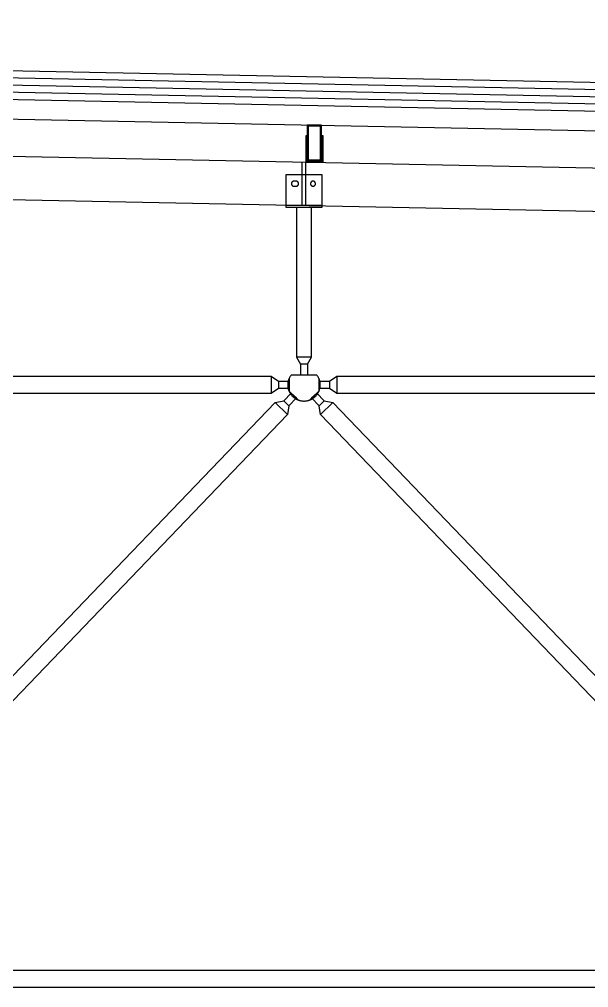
# Model space of a CAD drawing. Header units: centimetres. Extents: x 77182 to 116086, y 20619 to 33555.
# Drawn here: x 85321.7 to 85479.7, y 22556 to 22824.9 of the extents above; entities that cross this region are included whole.
import ezdxf

# ---------------------------------------------------------------- set-up
doc = ezdxf.new("R2010")
doc.units = ezdxf.units.CM
doc.header["$LTSCALE"] = 100
doc.linetypes.add('HIDDEN', pattern=[9.525, 6.35, -3.175])
for name, color, linetype in [('A-ELEV-01', 255, 'Continuous'), ('A-ELEV-02', 253, 'Continuous'), ('A-WALL-INSL', 249, 'Continuous'), ('A-WALL-SNWPNL', 200, 'Continuous'), ('S-STEL', 3, 'Continuous')]:
    doc.layers.add(name, color=color, linetype=linetype)
doc.linetypes.add('BATTING', pattern='A,0.00254,-2.54,[134,ltypeshp.shx,S=2.54,R=0,X=-2.54,Y=0],-5.08,[134,ltypeshp.shx,S=2.54,R=180,X=2.54,Y=0],-2.54', length=10.16254)

msp = doc.modelspace()

# ---------------------------------------------------------------- linework, layer by layer
at = {"layer": 'A-ELEV-01'}
for points in [[(84609.04, 22811.41), (87384.04, 22755.91)], [(84767.88, 22797.93), (87304.72, 22747.19)], [(84767.88, 22785.93), (87304.72, 22735.19)], [(85400.21, 22781.77), (85400.21, 22785.27)], [(85401.21, 22781.77), (85401.21, 22785.27)]]:
    msp.add_lwpolyline(points, dxfattribs=at)
at = {"layer": 'A-ELEV-01', "linetype": 'HIDDEN', "ltscale": 0.05}
for points in [[(85400.21, 22773.29), (85400.21, 22781.77)], [(85401.21, 22773.26), (85401.21, 22781.77)]]:
    msp.add_lwpolyline(points, dxfattribs=at)
at = {"layer": 'A-ELEV-02'}
for points in [[(85405.71, 22785.57), (85401.51, 22785.57), (85401.51, 22792.57), (85401.21, 22792.57), (85401.21, 22785.27), (85406.01, 22785.27), (85406.01, 22792.57), (85405.71, 22792.57)], [(85405.71, 22781.77), (85395.71, 22781.77), (85395.71, 22772.77), (85405.71, 22772.77)], [(85403.91, 22779.27), (85403.91, 22779.29), (85403.91, 22779.3), (85403.91, 22779.32), (85403.91, 22779.33), (85403.91, 22779.35), (85403.9, 22779.37), (85403.9, 22779.38), (85403.9, 22779.4), (85403.89, 22779.41), (85403.89, 22779.43), (85403.89, 22779.45), (85403.88, 22779.46), (85403.88, 22779.48), (85403.87, 22779.5), (85403.87, 22779.51), (85403.86, 22779.53), (85403.85, 22779.54), (85403.85, 22779.56), (85403.84, 22779.58), (85403.83, 22779.59), (85403.82, 22779.61), (85403.81, 22779.62), (85403.81, 22779.64), (85403.8, 22779.65), (85403.79, 22779.67), (85403.78, 22779.68), (85403.76, 22779.7), (85403.75, 22779.71), (85403.74, 22779.73), (85403.73, 22779.74), (85403.72, 22779.75), (85403.7, 22779.77), (85403.69, 22779.78), (85403.68, 22779.79), (85403.66, 22779.8), (85403.65, 22779.81), (85403.64, 22779.83), (85403.62, 22779.84), (85403.61, 22779.85), (85403.59, 22779.86), (85403.58, 22779.87), (85403.56, 22779.88), (85403.55, 22779.88), (85403.53, 22779.89), (85403.52, 22779.9), (85403.5, 22779.91), (85403.48, 22779.92), (85403.47, 22779.92), (85403.45, 22779.93), (85403.44, 22779.93), (85403.42, 22779.94), (85403.4, 22779.94), (85403.39, 22779.95), (85403.37, 22779.95), (85403.35, 22779.96), (85403.34, 22779.96), (85403.32, 22779.96), (85403.3, 22779.96), (85403.29, 22779.97), (85403.27, 22779.97), (85403.26, 22779.97), (85403.24, 22779.97), (85403.23, 22779.97), (85403.21, 22779.97), (85403.19, 22779.97), (85403.18, 22779.97), (85403.16, 22779.97), (85403.15, 22779.97), (85403.13, 22779.97), (85403.11, 22779.96), (85403.1, 22779.96), (85403.08, 22779.96), (85403.07, 22779.96), (85403.05, 22779.95), (85403.03, 22779.95), (85403.02, 22779.94), (85403, 22779.94), (85402.98, 22779.93), (85402.97, 22779.93), (85402.95, 22779.92), (85402.94, 22779.92), (85402.92, 22779.91), (85402.9, 22779.9), (85402.89, 22779.89), (85402.87, 22779.88), (85402.86, 22779.88), (85402.84, 22779.87), (85402.83, 22779.86), (85402.81, 22779.85), (85402.8, 22779.84), (85402.78, 22779.83), (85402.77, 22779.81), (85402.75, 22779.8), (85402.74, 22779.79), (85402.73, 22779.78), (85402.71, 22779.77), (85402.7, 22779.75), (85402.69, 22779.74), (85402.68, 22779.73), (85402.67, 22779.71), (85402.66, 22779.7), (85402.64, 22779.68), (85402.63, 22779.67), (85402.62, 22779.65), (85402.61, 22779.64), (85402.61, 22779.62), (85402.6, 22779.61), (85402.59, 22779.59), (85402.58, 22779.58), (85402.57, 22779.56), (85402.57, 22779.54), (85402.56, 22779.53), (85402.55, 22779.51), (85402.55, 22779.5), (85402.54, 22779.48), (85402.54, 22779.46), (85402.53, 22779.45), (85402.53, 22779.43), (85402.52, 22779.41), (85402.52, 22779.4), (85402.52, 22779.38), (85402.52, 22779.37), (85402.51, 22779.35), (85402.51, 22779.33), (85402.51, 22779.32), (85402.51, 22779.3), (85402.51, 22779.29), (85402.51, 22779.27), (85402.51, 22779.26), (85402.51, 22779.24), (85402.51, 22779.22), (85402.51, 22779.21), (85402.51, 22779.19), (85402.52, 22779.18), (85402.52, 22779.16), (85402.52, 22779.14), (85402.52, 22779.13), (85402.53, 22779.11), (85402.53, 22779.09), (85402.54, 22779.08), (85402.54, 22779.06), (85402.55, 22779.05), (85402.55, 22779.03), (85402.56, 22779.01), (85402.57, 22779), (85402.57, 22778.98), (85402.58, 22778.97), (85402.59, 22778.95), (85402.6, 22778.93), (85402.61, 22778.92), (85402.61, 22778.9), (85402.62, 22778.89), (85402.63, 22778.87), (85402.64, 22778.86), (85402.66, 22778.84), (85402.67, 22778.83), (85402.68, 22778.82), (85402.69, 22778.8), (85402.7, 22778.79), (85402.71, 22778.78), (85402.73, 22778.76), (85402.74, 22778.75), (85402.75, 22778.74), (85402.77, 22778.73), (85402.78, 22778.72), (85402.8, 22778.71), (85402.81, 22778.7), (85402.83, 22778.69), (85402.84, 22778.68), (85402.86, 22778.67), (85402.87, 22778.66), (85402.89, 22778.65), (85402.9, 22778.64), (85402.92, 22778.63), (85402.94, 22778.63), (85402.95, 22778.62), (85402.97, 22778.61), (85402.98, 22778.61), (85403, 22778.6), (85403.02, 22778.6), (85403.03, 22778.59), (85403.05, 22778.59), (85403.07, 22778.59), (85403.08, 22778.58), (85403.1, 22778.58), (85403.11, 22778.58), (85403.13, 22778.58), (85403.15, 22778.57), (85403.16, 22778.57), (85403.18, 22778.57), (85403.19, 22778.57), (85403.21, 22778.57), (85403.23, 22778.57), (85403.24, 22778.57), (85403.26, 22778.57), (85403.27, 22778.57), (85403.29, 22778.58), (85403.3, 22778.58), (85403.32, 22778.58), (85403.34, 22778.58), (85403.35, 22778.59), (85403.37, 22778.59), (85403.39, 22778.59), (85403.4, 22778.6), (85403.42, 22778.6), (85403.44, 22778.61), (85403.45, 22778.61), (85403.47, 22778.62), (85403.48, 22778.63), (85403.5, 22778.63), (85403.52, 22778.64), (85403.53, 22778.65), (85403.55, 22778.66), (85403.56, 22778.67), (85403.58, 22778.68), (85403.59, 22778.69), (85403.61, 22778.7), (85403.62, 22778.71), (85403.64, 22778.72), (85403.65, 22778.73), (85403.66, 22778.74), (85403.68, 22778.75), (85403.69, 22778.76), (85403.7, 22778.78), (85403.72, 22778.79), (85403.73, 22778.8), (85403.74, 22778.82), (85403.75, 22778.83), (85403.76, 22778.84), (85403.78, 22778.86), (85403.79, 22778.87), (85403.8, 22778.89), (85403.81, 22778.9), (85403.81, 22778.92), (85403.82, 22778.93), (85403.83, 22778.95), (85403.84, 22778.97), (85403.85, 22778.98), (85403.85, 22779), (85403.86, 22779.01), (85403.87, 22779.03), (85403.87, 22779.05), (85403.88, 22779.06), (85403.88, 22779.08), (85403.89, 22779.09), (85403.89, 22779.11), (85403.89, 22779.13), (85403.9, 22779.14), (85403.9, 22779.16), (85403.9, 22779.18), (85403.91, 22779.19), (85403.91, 22779.21), (85403.91, 22779.22), (85403.91, 22779.24), (85403.91, 22779.26)], [(85244.49, 22562.06), (85246.57, 22564.22), (85246.93, 22566.65), (85392.67, 22718.52), (85395.07, 22718.98), (85397.15, 22721.14), (85398.59, 22719.76), (85396.52, 22717.59), (85396.15, 22715.17), (85250.42, 22563.3), (85248.01, 22562.84), (85245.94, 22560.67)], [(85404.27, 22721.14), (85406.35, 22718.98), (85408.75, 22718.52), (85554.49, 22566.65), (85554.85, 22564.22), (85556.93, 22562.06), (85555.48, 22560.67), (85553.41, 22562.84), (85551, 22563.3), (85405.27, 22715.17), (85404.9, 22717.59), (85402.83, 22719.76)]]:
    msp.add_lwpolyline(points, close=True, dxfattribs=at)
for points in [[(85401.21, 22791.27), (85401.51, 22791.27)], [(85405.71, 22791.27), (85406.01, 22791.27)], [(85401.21, 22789.87), (85401.51, 22789.87)], [(85405.71, 22789.87), (85406.01, 22789.87)], [(85397.91, 22779.97), (85397.89, 22779.97), (85397.88, 22779.97), (85397.86, 22779.97), (85397.85, 22779.97), (85397.83, 22779.97), (85397.81, 22779.96), (85397.8, 22779.96), (85397.78, 22779.96), (85397.77, 22779.96), (85397.75, 22779.95), (85397.73, 22779.95), (85397.72, 22779.94), (85397.7, 22779.94), (85397.68, 22779.93), (85397.67, 22779.93), (85397.65, 22779.92), (85397.64, 22779.92), (85397.62, 22779.91), (85397.6, 22779.9), (85397.59, 22779.89), (85397.57, 22779.88), (85397.56, 22779.88), (85397.54, 22779.87), (85397.53, 22779.86), (85397.51, 22779.85), (85397.5, 22779.84), (85397.48, 22779.83), (85397.47, 22779.81), (85397.45, 22779.8), (85397.44, 22779.79), (85397.43, 22779.78), (85397.41, 22779.77), (85397.4, 22779.75), (85397.39, 22779.74), (85397.38, 22779.73), (85397.37, 22779.71), (85397.36, 22779.7), (85397.34, 22779.68), (85397.33, 22779.67), (85397.32, 22779.65), (85397.31, 22779.64), (85397.31, 22779.62), (85397.3, 22779.61), (85397.29, 22779.59), (85397.28, 22779.58), (85397.27, 22779.56), (85397.27, 22779.54), (85397.26, 22779.53), (85397.25, 22779.51), (85397.25, 22779.5), (85397.24, 22779.48), (85397.24, 22779.46), (85397.23, 22779.45), (85397.23, 22779.43), (85397.22, 22779.41), (85397.22, 22779.4), (85397.22, 22779.38), (85397.22, 22779.37), (85397.21, 22779.35), (85397.21, 22779.33), (85397.21, 22779.32), (85397.21, 22779.3), (85397.21, 22779.29), (85397.21, 22779.27), (85397.21, 22779.26), (85397.21, 22779.24), (85397.21, 22779.22), (85397.21, 22779.21), (85397.21, 22779.19), (85397.22, 22779.18), (85397.22, 22779.16), (85397.22, 22779.14), (85397.22, 22779.13), (85397.23, 22779.11), (85397.23, 22779.09), (85397.24, 22779.08), (85397.24, 22779.06), (85397.25, 22779.05), (85397.25, 22779.03), (85397.26, 22779.01), (85397.27, 22779), (85397.27, 22778.98), (85397.28, 22778.97), (85397.29, 22778.95), (85397.3, 22778.93), (85397.31, 22778.92), (85397.31, 22778.9), (85397.32, 22778.89), (85397.33, 22778.87), (85397.34, 22778.86), (85397.36, 22778.84), (85397.37, 22778.83), (85397.38, 22778.82), (85397.39, 22778.8), (85397.4, 22778.79), (85397.41, 22778.78), (85397.43, 22778.76), (85397.44, 22778.75), (85397.45, 22778.74), (85397.47, 22778.73), (85397.48, 22778.72), (85397.5, 22778.71), (85397.51, 22778.7), (85397.53, 22778.69), (85397.54, 22778.68), (85397.56, 22778.67), (85397.57, 22778.66), (85397.59, 22778.65), (85397.6, 22778.64), (85397.62, 22778.63), (85397.64, 22778.63), (85397.65, 22778.62), (85397.67, 22778.61), (85397.68, 22778.61), (85397.7, 22778.6), (85397.72, 22778.6), (85397.73, 22778.59), (85397.75, 22778.59), (85397.77, 22778.59), (85397.78, 22778.58), (85397.8, 22778.58), (85397.81, 22778.58), (85397.83, 22778.58), (85397.85, 22778.57), (85397.86, 22778.57), (85397.88, 22778.57), (85397.89, 22778.57), (85397.91, 22778.57)], [(85398.51, 22779.97), (85397.91, 22779.97)], [(85398.51, 22778.57), (85398.53, 22778.57), (85398.54, 22778.57), (85398.56, 22778.57), (85398.57, 22778.57), (85398.59, 22778.58), (85398.6, 22778.58), (85398.62, 22778.58), (85398.64, 22778.58), (85398.65, 22778.59), (85398.67, 22778.59), (85398.69, 22778.59), (85398.7, 22778.6), (85398.72, 22778.6), (85398.74, 22778.61), (85398.75, 22778.61), (85398.77, 22778.62), (85398.78, 22778.63), (85398.8, 22778.63), (85398.82, 22778.64), (85398.83, 22778.65), (85398.85, 22778.66), (85398.86, 22778.67), (85398.88, 22778.68), (85398.89, 22778.69), (85398.91, 22778.7), (85398.92, 22778.71), (85398.94, 22778.72), (85398.95, 22778.73), (85398.96, 22778.74), (85398.98, 22778.75), (85398.99, 22778.76), (85399, 22778.78), (85399.02, 22778.79), (85399.03, 22778.8), (85399.04, 22778.82), (85399.05, 22778.83), (85399.06, 22778.84), (85399.08, 22778.86), (85399.09, 22778.87), (85399.1, 22778.89), (85399.11, 22778.9), (85399.11, 22778.92), (85399.12, 22778.93), (85399.13, 22778.95), (85399.14, 22778.97), (85399.15, 22778.98), (85399.15, 22779), (85399.16, 22779.01), (85399.17, 22779.03), (85399.17, 22779.05), (85399.18, 22779.06), (85399.18, 22779.08), (85399.19, 22779.09), (85399.19, 22779.11), (85399.19, 22779.13), (85399.2, 22779.14), (85399.2, 22779.16), (85399.2, 22779.18), (85399.21, 22779.19), (85399.21, 22779.21), (85399.21, 22779.22), (85399.21, 22779.24), (85399.21, 22779.26), (85399.21, 22779.27), (85399.21, 22779.29), (85399.21, 22779.3), (85399.21, 22779.32), (85399.21, 22779.33), (85399.21, 22779.35), (85399.2, 22779.37), (85399.2, 22779.38), (85399.2, 22779.4), (85399.19, 22779.41), (85399.19, 22779.43), (85399.19, 22779.45), (85399.18, 22779.46), (85399.18, 22779.48), (85399.17, 22779.5), (85399.17, 22779.51), (85399.16, 22779.53), (85399.15, 22779.54), (85399.15, 22779.56), (85399.14, 22779.58), (85399.13, 22779.59), (85399.12, 22779.61), (85399.11, 22779.62), (85399.11, 22779.64), (85399.1, 22779.65), (85399.09, 22779.67), (85399.08, 22779.68), (85399.06, 22779.7), (85399.05, 22779.71), (85399.04, 22779.73), (85399.03, 22779.74), (85399.02, 22779.75), (85399, 22779.77), (85398.99, 22779.78), (85398.98, 22779.79), (85398.96, 22779.8), (85398.95, 22779.81), (85398.94, 22779.83), (85398.92, 22779.84), (85398.91, 22779.85), (85398.89, 22779.86), (85398.88, 22779.87), (85398.86, 22779.88), (85398.85, 22779.88), (85398.83, 22779.89), (85398.82, 22779.9), (85398.8, 22779.91), (85398.78, 22779.92), (85398.77, 22779.92), (85398.75, 22779.93), (85398.74, 22779.93), (85398.72, 22779.94), (85398.7, 22779.94), (85398.69, 22779.95), (85398.67, 22779.95), (85398.65, 22779.96), (85398.64, 22779.96), (85398.62, 22779.96), (85398.6, 22779.96), (85398.59, 22779.97), (85398.57, 22779.97), (85398.56, 22779.97), (85398.54, 22779.97), (85398.53, 22779.97), (85398.51, 22779.97)], [(85397.91, 22778.57), (85398.51, 22778.57)], [(85398.59, 22772.77), (85398.59, 22731.11)], [(85402.83, 22731.11), (85402.83, 22772.77)], [(85398.59, 22731.11), (85399.71, 22729.11)], [(85402.83, 22731.11), (85398.59, 22731.11)], [(85399.71, 22729.11), (85399.71, 22726.11)], [(85401.71, 22729.11), (85399.71, 22729.11)], [(85401.71, 22729.11), (85402.83, 22731.11)], [(85401.71, 22729.11), (85401.71, 22726.11)], [(85397.11, 22726.11), (85397.02, 22725.99), (85396.94, 22725.86), (85396.86, 22725.74), (85396.78, 22725.6), (85396.71, 22725.47), (85396.64, 22725.33), (85396.58, 22725.19), (85396.52, 22725.05), (85396.46, 22724.9), (85396.44, 22724.82), (85396.41, 22724.75), (85396.39, 22724.67), (85396.37, 22724.6), (85396.35, 22724.52), (85396.33, 22724.44), (85396.31, 22724.36), (85396.3, 22724.29), (85396.28, 22724.21), (85396.27, 22724.13), (85396.26, 22724.05), (85396.25, 22723.97), (85396.24, 22723.89), (85396.23, 22723.81), (85396.22, 22723.73), (85396.22, 22723.65), (85396.21, 22723.57), (85396.21, 22723.49), (85396.21, 22723.41), (85396.21, 22723.33), (85396.21, 22723.26), (85396.22, 22723.18), (85396.22, 22723.1), (85396.23, 22723.02), (85396.23, 22722.94), (85396.24, 22722.86), (85396.25, 22722.78), (85396.27, 22722.7), (85396.29, 22722.55), (85396.33, 22722.4), (85396.36, 22722.25), (85396.41, 22722.1), (85396.45, 22721.95), (85396.5, 22721.81), (85396.56, 22721.67), (85396.62, 22721.53), (85396.68, 22721.4), (85396.75, 22721.26), (85396.83, 22721.13), (85396.91, 22721.01), (85396.99, 22720.88), (85397.08, 22720.75), (85397.17, 22720.63), (85397.27, 22720.51), (85397.37, 22720.39), (85397.48, 22720.28), (85397.53, 22720.22), (85397.59, 22720.17), (85397.65, 22720.11), (85397.71, 22720.06), (85397.77, 22720.01), (85397.83, 22719.95), (85397.89, 22719.9), (85397.95, 22719.85), (85398.01, 22719.81), (85398.08, 22719.76), (85398.14, 22719.71), (85398.21, 22719.67), (85398.28, 22719.62), (85398.34, 22719.58), (85398.41, 22719.54), (85398.48, 22719.5), (85398.55, 22719.46), (85398.62, 22719.42), (85398.69, 22719.39), (85398.76, 22719.35), (85398.84, 22719.32), (85398.91, 22719.29), (85398.98, 22719.25), (85399.06, 22719.22), (85399.13, 22719.2), (85399.2, 22719.17), (85399.28, 22719.14), (85399.35, 22719.12), (85399.5, 22719.07), (85399.65, 22719.03), (85399.81, 22719), (85399.96, 22718.97), (85400.11, 22718.95), (85400.26, 22718.93), (85400.41, 22718.92), (85400.56, 22718.91), (85400.71, 22718.91), (85400.86, 22718.91), (85401.01, 22718.92), (85401.16, 22718.93), (85401.31, 22718.95), (85401.46, 22718.97), (85401.61, 22719), (85401.76, 22719.03), (85401.92, 22719.07), (85402.07, 22719.12), (85402.14, 22719.14), (85402.22, 22719.17), (85402.29, 22719.2), (85402.36, 22719.22), (85402.44, 22719.25), (85402.51, 22719.29), (85402.58, 22719.32), (85402.66, 22719.35), (85402.73, 22719.39), (85402.8, 22719.42), (85402.87, 22719.46), (85402.94, 22719.5), (85403.01, 22719.54), (85403.08, 22719.58), (85403.14, 22719.62), (85403.21, 22719.67), (85403.28, 22719.71), (85403.34, 22719.76), (85403.41, 22719.81), (85403.47, 22719.85), (85403.53, 22719.9), (85403.59, 22719.95), (85403.65, 22720.01), (85403.71, 22720.06), (85403.77, 22720.11), (85403.83, 22720.17), (85403.89, 22720.22), (85403.94, 22720.28), (85404.05, 22720.39), (85404.15, 22720.51), (85404.25, 22720.63), (85404.34, 22720.75), (85404.43, 22720.88), (85404.51, 22721.01), (85404.59, 22721.13), (85404.67, 22721.26), (85404.73, 22721.4), (85404.8, 22721.53), (85404.86, 22721.67), (85404.92, 22721.81), (85404.97, 22721.95), (85405.01, 22722.1), (85405.06, 22722.25), (85405.09, 22722.4), (85405.13, 22722.55), (85405.15, 22722.7), (85405.17, 22722.78), (85405.18, 22722.86), (85405.19, 22722.94), (85405.19, 22723.02), (85405.2, 22723.1), (85405.2, 22723.18), (85405.21, 22723.26), (85405.21, 22723.33), (85405.21, 22723.41), (85405.21, 22723.49), (85405.21, 22723.57), (85405.2, 22723.65), (85405.2, 22723.73), (85405.19, 22723.81), (85405.18, 22723.89), (85405.17, 22723.97), (85405.16, 22724.05), (85405.15, 22724.13), (85405.14, 22724.21), (85405.12, 22724.29), (85405.11, 22724.36), (85405.09, 22724.44), (85405.07, 22724.52), (85405.05, 22724.6), (85405.03, 22724.67), (85405.01, 22724.75), (85404.98, 22724.82), (85404.96, 22724.9), (85404.9, 22725.05), (85404.84, 22725.19), (85404.78, 22725.33), (85404.71, 22725.47), (85404.64, 22725.6), (85404.56, 22725.74), (85404.48, 22725.86), (85404.4, 22725.99), (85404.31, 22726.11)], [(85404.31, 22726.11), (85397.11, 22726.11)], [(85088.14, 22724.41), (85091.14, 22724.41), (85093.14, 22725.82), (85391.61, 22725.82), (85393.61, 22724.41), (85396.61, 22724.41)], [(85391.61, 22725.82), (85391.61, 22720.99)], [(85393.61, 22724.41), (85393.61, 22722.41)], [(85396.61, 22725.26), (85396.61, 22721.55)], [(85404.81, 22724.41), (85407.81, 22724.41), (85409.81, 22725.82), (85708.28, 22725.82), (85710.28, 22724.41), (85713.28, 22724.41)], [(85404.81, 22725.26), (85404.81, 22721.55)], [(85407.81, 22724.41), (85407.81, 22722.41)], [(85409.81, 22725.82), (85409.81, 22720.99)], [(85396.61, 22722.41), (85393.61, 22722.41), (85391.61, 22720.99), (85093.14, 22720.99), (85091.14, 22722.41), (85088.14, 22722.41)], [(85396.53, 22721.73), (85399.21, 22719.17)], [(85404.89, 22721.73), (85402.21, 22719.17)], [(85713.28, 22722.41), (85710.28, 22722.41), (85708.28, 22720.99), (85409.81, 22720.99), (85407.81, 22722.41), (85404.81, 22722.41)], [(85392.67, 22718.52), (85396.15, 22715.17)], [(85395.07, 22718.98), (85396.52, 22717.59)], [(85406.35, 22718.98), (85404.9, 22717.59)], [(85408.75, 22718.52), (85405.27, 22715.17)], [(85246.48, 22559.41), (85249.48, 22559.41), (85251.48, 22560.82), (85549.94, 22560.82), (85551.94, 22559.41), (85554.94, 22559.41)], [(85554.94, 22557.41), (85551.94, 22557.41), (85549.94, 22555.99), (85251.48, 22555.99), (85249.48, 22557.41), (85246.48, 22557.41)]]:
    msp.add_lwpolyline(points, dxfattribs=at)
at = {"layer": 'A-ELEV-02', "linetype": 'HIDDEN', "ltscale": 0.1}
msp.add_lwpolyline([(85395.71, 22773.27), (85405.71, 22773.27)], dxfattribs=at)
at = {"layer": 'A-WALL-INSL', "linetype": 'BATTING', "ltscale": 0.002}
for points in [[(84609.16, 22822.91), (87384.08, 22767.41)], [(84609.08, 22818.91), (87384.08, 22763.41)]]:
    msp.add_lwpolyline(points, dxfattribs=at)
at = {"layer": 'A-WALL-INSL'}
for points in [[(84609.2, 22824.91), (87384.04, 22769.41)], [(84609.12, 22820.91), (87384.04, 22765.41)]]:
    msp.add_lwpolyline(points, dxfattribs=at)
at = {"layer": 'A-WALL-SNWPNL', "ltscale": 100}
msp.add_lwpolyline([(84609.04, 22816.91), (87384.04, 22761.41)], dxfattribs=at)
at = {"layer": 'S-STEL'}
for points in [[(85401.61, 22785.57), (85405.61, 22785.57), (85405.61, 22795.57), (85401.61, 22795.57)], [(85401.91, 22785.87), (85405.31, 22785.87), (85405.31, 22795.27), (85401.91, 22795.27)]]:
    msp.add_lwpolyline(points, close=True, dxfattribs=at)

doc.saveas('drawing.dxf')
